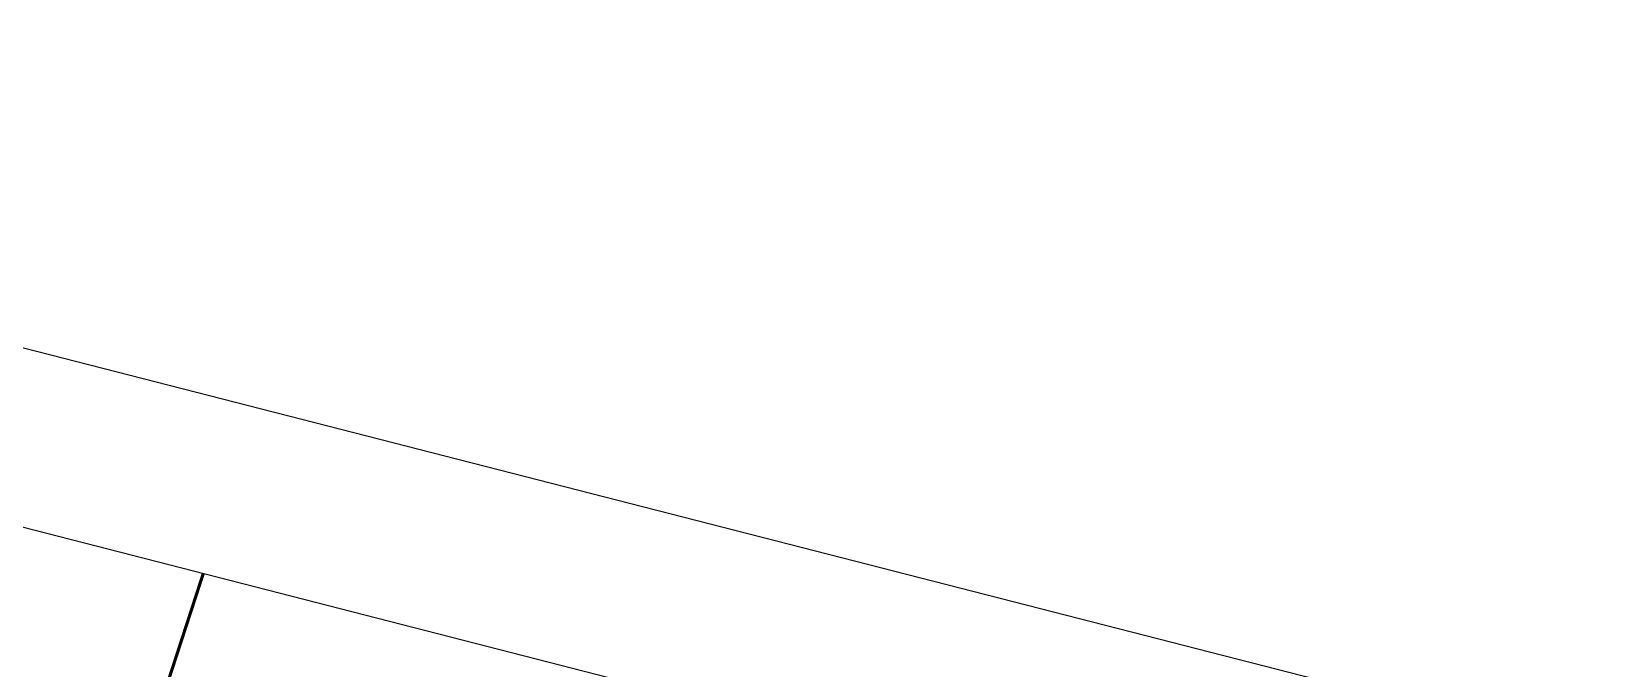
# Model space of a CAD drawing. Header units: millimetres. Extents: x 229784 to 231786, y 726884 to 727329.
# Drawn here: x 231204.8 to 231304.4, y 727058.5 to 727099.1 of the extents above; entities that cross this region are included whole.
import ezdxf

# ---------------------------------------------------------------- set-up
doc = ezdxf.new("R2010")
doc.units = ezdxf.units.MM
for name, pattern in [('2480-axa-500-15.11.16$0$CENTER', [2, 1.25, -0.25, 0.25, -0.25]), ('2480-GEOMET-12.8.14$0$D1-3', [6, 3, -3]), ('DESPLANW500-12.8.14$0$CENTER', [2, 1.25, -0.25, 0.25, -0.25])]:
    doc.linetypes.add(name, pattern=pattern)
for name, color, linetype in [('2480-axa-500-15.11.16$0$IDAN_AXIS', 7, 'Continuous'), ('2480-PLAN-12.8.14$0$plan_makif1 v1$0$pcell', 8, 'Continuous'), ('AOI', 7, 'Continuous'), ('DESPLANW500-12.8.14$0$IDAN_AXIS', 8, 'DESPLANW500-12.8.14$0$CENTER'), ('M1200', 2, 'Continuous')]:
    doc.layers.add(name, color=color, linetype=linetype)
for name, color, linetype, true_color in [('2480-DIKUR-9.1.17$0$YKIR', 7, 'Continuous', 0x878787), ('2480-GEOMET-12.8.14$0$ZEVA', 7, 'Continuous', 0x919191), ('2480B-TABA_500-9.1.17$0$pcell', 7, 'Continuous', 0x527dff)]:
    doc.layers.add(name, color=color, linetype=linetype, true_color=true_color)
doc.layers.add('2480-GEOMET-12.8.14$0$EVENSOFA_15', color=13, linetype='Continuous', lineweight=30)
doc.layers.add('2480-GEOMET-12.8.14$0$Midraha', color=13, linetype='Continuous', lineweight=30)

msp = doc.modelspace()

# ---------------------------------------------------------------- linework, layer by layer
at = {"layer": '2480-axa-500-15.11.16$0$IDAN_AXIS', "linetype": '2480-axa-500-15.11.16$0$CENTER'}
msp.add_lwpolyline([(229872.0680052556, 726960.3870601023, -0.07147719878368394), (229947.042, 727060.962), (229947.732, 727061.655, -0.298102820105516), (230708.48, 727222.267), (231119.383, 727062.249, 0.1113742151746733), (231641.537, 726983.585), (231643.691, 726983.741, -0.08419839352679226), (231668.658, 726981.345), (231692.584, 726974.885)], format="xyb", dxfattribs=at)
at = {"layer": '2480-DIKUR-9.1.17$0$YKIR', "color": 252, "true_color": 0x8c8c8c, "const_width": 1}
msp.add_lwpolyline([(231069.1298335955, 727096.671316832, 0.17135186993751), (231077.335380919, 727089.3554189219), (231130.9870029817, 727068.5594236345, 0.07487042998370136), (231476.4000000619, 726993.0059995672, 2.104038569283508)], format="xyb", dxfattribs=at)
at = {"layer": '2480-GEOMET-12.8.14$0$EVENSOFA_15', "color": 251, "true_color": 0x696969, "const_width": 0.1}
for points in [[(231075.7352770944, 727081.313426247), (231120.2102031873, 727064.0734405044, 0.1097918235839496), (231634.0207466259, 726985.0232541634)], [(231640.1938418131, 726983.4460764206, -0.1110754348299002), (231119.4844341176, 727062.2097722782), (231079.0355655487, 727078.4852698046)]]:
    msp.add_lwpolyline(points, format="xyb", dxfattribs=at)
at = {"layer": '2480-GEOMET-12.8.14$0$Midraha'}
msp.add_lwpolyline([(230918.299875333, 727151.2886800646), (230985.0146080283, 727125.3079497862), (231043.1737744655, 727102.6589871134, 0.1594998478143423), (231052.4922172647, 727102.1457058684, -0.2979724115152556), (231069.1298085299, 727096.6712514709, -0.02675012478626365), (231070.1240002337, 727095.279000029, 0.159495977194286), (231077.335380493, 727089.3554190872), (231107.7164301358, 727077.5600293342), (231138.1110000462, 727065.8039999068, 0.01559171528002602), (231208.3689409241, 727041.9975896206, 0.01634339475826016), (231283.4960097685, 727021.7849975709, 0.01366550693817666), (231347.1550630087, 727008.6927478992, 0.01369144221455416), (231411.5766391047, 726999.07904426, 0.01368054716934852), (231476.4000000489, 726993.005999568, 0.00644997880318474), (231528.4755102747, 726990.7054324694), (231568.6210379113, 726990.5120668673), (231568.6212702724, 726990.5120657483), (231572.533803548, 726990.5409808708), (231592.0650084817, 726990.9900657395), (231600.8577717159, 726991.315084476), (231605.7399456396, 726991.4955508389), (231625.2471784519, 726992.5114601958, 0.003407457618247843), (231647.4780060825, 726993.9500966787, 0.003407457618247843)], format="xyb", dxfattribs=at)
at = {"layer": '2480-GEOMET-12.8.14$0$ZEVA', "linetype": '2480-GEOMET-12.8.14$0$D1-3'}
msp.add_arc((231554.9458759131, 728180.4107080272), 1198.750000000083, 248.7225487811028, 274.1358568807506, dxfattribs=at)
at = {"layer": '2480-PLAN-12.8.14$0$plan_makif1 v1$0$pcell', "const_width": 0.2}
for points in [[(230918.299875333, 727151.2886800646), (230985.0146080283, 727125.3079497862), (231043.1737744655, 727102.6589871134, 0.1594998478143423), (231052.4922172647, 727102.1457058684, -0.2979724115152556), (231069.1298085299, 727096.6712514709, -0.02675012478626365), (231070.1240002337, 727095.279000029, 0.159495977194286), (231077.335380493, 727089.3554190872), (231107.7164301358, 727077.5600293342), (231138.1110000462, 727065.8039999068, 0.01559171528002602), (231208.3689409241, 727041.9975896206, 0.01634339475826016), (231283.4960097685, 727021.7849975709, 0.01366550693817666), (231347.1550630087, 727008.6927478992, 0.01369144221455416), (231411.5766391047, 726999.07904426, 0.01368054716934852), (231476.4000000489, 726993.005999568, 0.00644997880318474), (231528.4755102747, 726990.7054324694)], [(231215.7192588175, 727064.5559368903), (231208.3689209917, 727041.9975956886, -0.01559171089994921), (231138.1110000497, 727065.8039999052), (231146.0793543675, 727087.988720364)], [(231289.0663859353, 727045.7592925592), (231283.4960007878, 727021.784999675, -0.01634339719755794), (231208.3689209917, 727041.9975956886), (231215.7192588175, 727064.5559368903)]]:
    msp.add_lwpolyline(points, format="xyb", dxfattribs=at)
at = {"layer": '2480B-TABA_500-9.1.17$0$pcell'}
for points in [[(230918.299875333, 727151.2886800646), (230985.0146080283, 727125.3079497862), (231043.1737744655, 727102.6589871134, 0.1594998478143423), (231052.4922172647, 727102.1457058684, -0.2979724115152556), (231069.1298085299, 727096.6712514709, -0.02675012478626365), (231070.1240002337, 727095.279000029, 0.159495977194286), (231077.335380493, 727089.3554190872), (231107.7164301358, 727077.5600293342), (231138.1110000462, 727065.8039999068, 0.01559171528002602), (231208.3689409241, 727041.9975896206, 0.01634339475826016), (231283.4960097685, 727021.7849975709, 0.01366550693817666), (231347.1550630087, 727008.6927478992, 0.01369144221455416), (231411.5766391047, 726999.07904426, 0.01368054716934852), (231476.4000000489, 726993.005999568, 0.00644997880318474), (231528.4755102747, 726990.7054324694)], [(231215.7192588175, 727064.5559368903), (231208.3689209917, 727041.9975956886, -0.01559171089994921), (231138.1110000497, 727065.8039999052), (231146.0793543675, 727087.988720364)], [(231289.0663859353, 727045.7592925592), (231283.4960007878, 727021.784999675, -0.01634339719755794), (231208.3689209917, 727041.9975956886), (231215.7192588175, 727064.5559368903)]]:
    msp.add_lwpolyline(points, format="xyb", dxfattribs=at)
at = {"layer": 'AOI'}
msp.add_lwpolyline([(230532.0072369363, 727329.2736190408), (230658.6963862717, 727290.1075881472), (230802.1140858228, 727247.1058594544), (231039.3449599347, 727142.8841741645), (231187.7891434081, 727083.1622155088), (231342.5158464986, 727043.5104537997), (231491.1557440037, 727020.2627574819), (231588.2477286768, 727014.0630099712), (231687.2760784011, 727034.423396546), (231786.2981644028, 727045.1226161012), (231769.9926218519, 726916.0534842107), (231752.4191214599, 726884.1191798236), (231607.3104983045, 726915.5421516382), (231478.3760052692, 726941.7710714287), (231215.0446813207, 726990.4034485773), (230932.5473033691, 727078.7645377779), (230673.6088187429, 727191.9021836115), (230570.4600039606, 727223.2882563508), (230463.9190408849, 727225.5299900816)], dxfattribs=at)
at = {"layer": 'DESPLANW500-12.8.14$0$IDAN_AXIS', "linetype": 'DESPLANW500-12.8.14$0$CENTER'}
msp.add_lwpolyline([(229872.0680052556, 726960.3870601023, -0.07147719878368394), (229947.042, 727060.962), (229947.732, 727061.655, -0.298102820105516), (230708.48, 727222.267), (231119.383, 727062.249, 0.1113742151746733), (231641.537, 726983.585), (231643.691, 726983.741, -0.08419839352679226), (231668.658, 726981.345), (231692.584, 726974.885)], format="xyb", dxfattribs=at)
at = {"layer": 'M1200'}
msp.add_lwpolyline([(230530.709381574, 727318.0667167427), (230655.465948122, 727279.4981450438), (230798.2767262691, 727236.6783929804), (231035.0438369337, 727132.6604510195), (231184.3279166444, 727072.600585905), (231340.2773010543, 727032.6354880533), (231489.9429964426, 727009.2273540733), (231589.0248165987, 727002.9005468714), (231688.9923654234, 727023.4540342786), (231773.5363538902, 727032.5889124781), (231759.2552774494, 726919.5447661139), (231746.6879268842, 726896.7075629762), (231609.5895683221, 726926.3959285829), (231480.4886246574, 726952.6587091355), (231217.7167741816, 727001.1877619834), (230936.4342964044, 727089.1688480014), (230677.4562218015, 727202.3237918306), (230572.223830218, 727234.3438543368), (230463.6876245376, 727236.6275700671)], dxfattribs=at)

doc.saveas('drawing.dxf')
